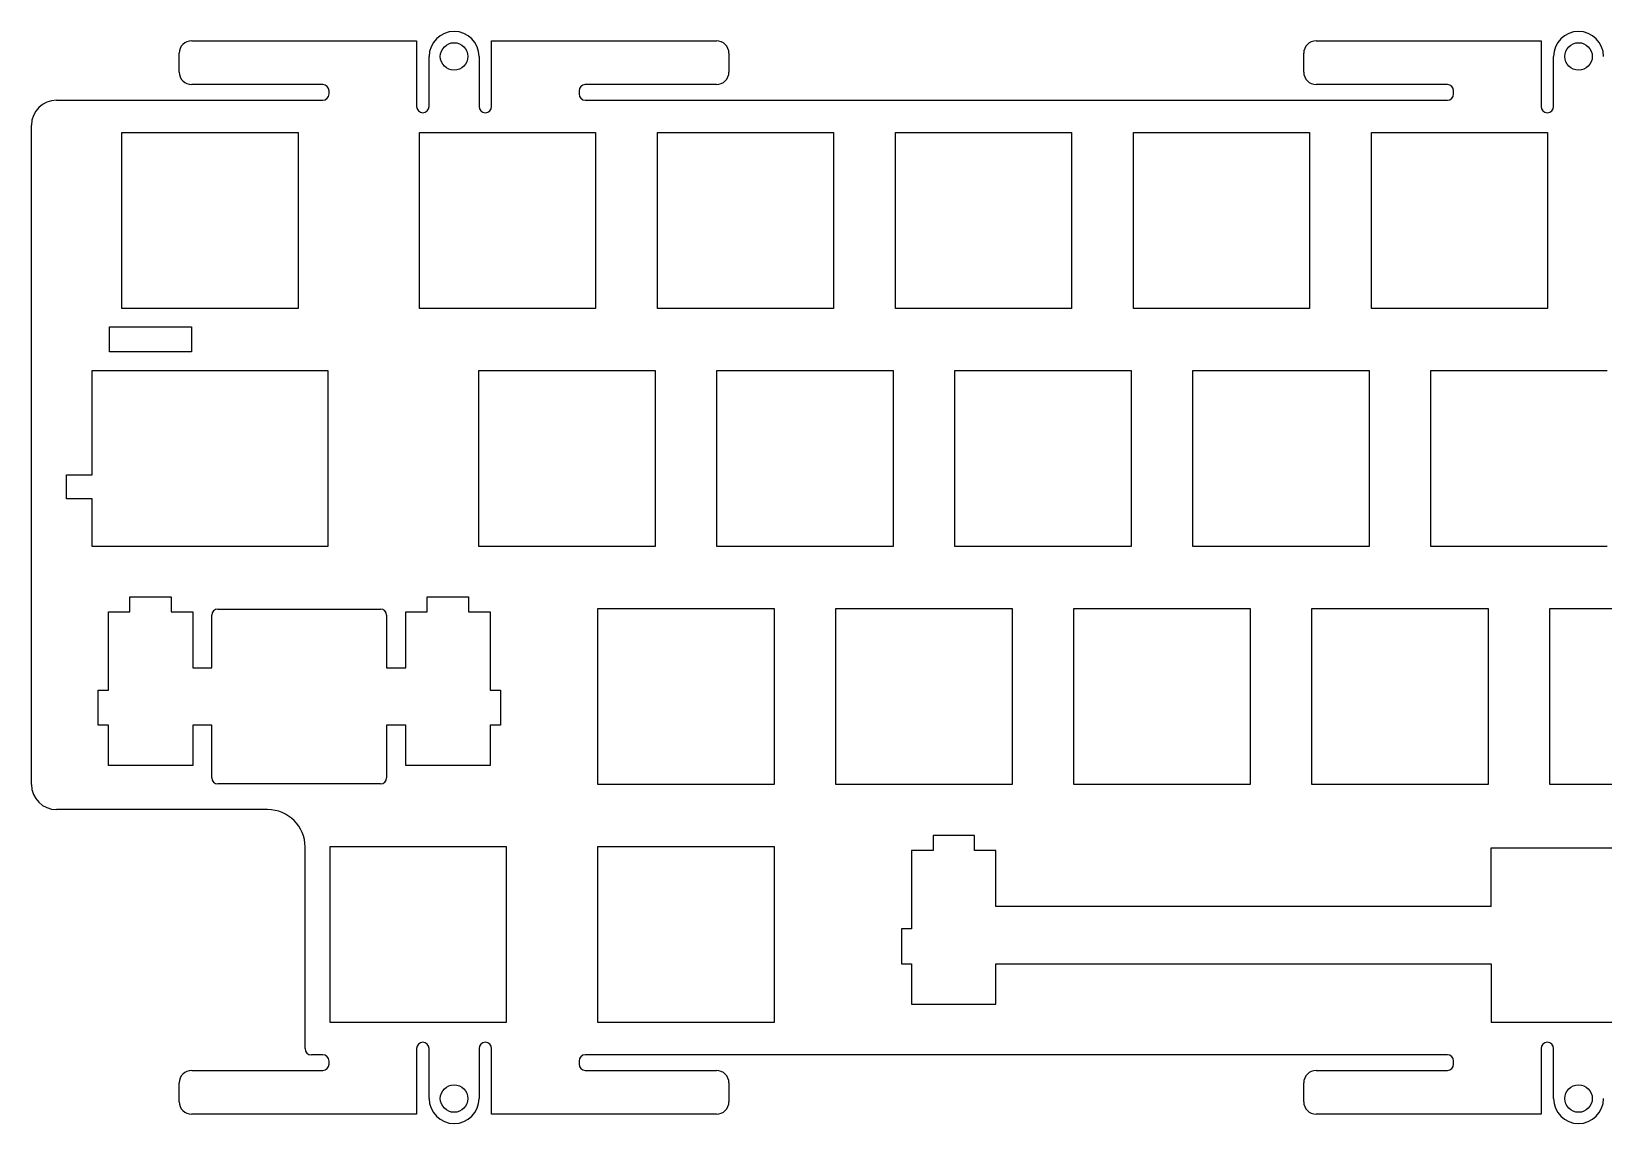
# Model space of a CAD drawing. Header units: millimetres. Extents: x -125 to 123, y 139 to 227.
# Drawn here: x -124.8 to 1, y 139.3 to 226.7 of the extents above; entities that cross this region are included whole.
import ezdxf

# ---------------------------------------------------------------- set-up
doc = ezdxf.new("R2010")
doc.units = ezdxf.units.MM
for name, color, linetype in [('Shape5614', 7, 'CONTINUOUS'), ('Shape5615', 7, 'CONTINUOUS'), ('Shape5617', 7, 'CONTINUOUS'), ('Shape5618', 7, 'CONTINUOUS'), ('Shape5655', 7, 'CONTINUOUS'), ('Shape5656', 7, 'CONTINUOUS'), ('Shape5657', 7, 'CONTINUOUS'), ('Shape5658', 7, 'CONTINUOUS'), ('Shape5659', 7, 'CONTINUOUS'), ('Shape5660', 7, 'CONTINUOUS'), ('Shape5661', 7, 'CONTINUOUS'), ('Shape5662', 7, 'CONTINUOUS'), ('Shape5663', 7, 'CONTINUOUS'), ('Shape5664', 7, 'CONTINUOUS'), ('Shape5665', 7, 'CONTINUOUS'), ('Shape5666', 7, 'CONTINUOUS'), ('Shape5667', 7, 'CONTINUOUS'), ('Shape5668', 7, 'CONTINUOUS'), ('Shape5669', 7, 'CONTINUOUS'), ('Shape5670', 7, 'CONTINUOUS'), ('Shape5671', 7, 'CONTINUOUS'), ('Shape5672', 7, 'CONTINUOUS'), ('Shape5673', 7, 'CONTINUOUS'), ('Shape5674', 7, 'CONTINUOUS'), ('Shape5675', 7, 'CONTINUOUS'), ('Shape5676', 7, 'CONTINUOUS'), ('Shape5677', 7, 'CONTINUOUS'), ('Shape5678', 7, 'CONTINUOUS'), ('Shape5679', 7, 'CONTINUOUS'), ('Shape5680', 7, 'CONTINUOUS'), ('Shape5681', 7, 'CONTINUOUS'), ('Shape5682', 7, 'CONTINUOUS'), ('Shape5683', 7, 'CONTINUOUS'), ('Shape5684', 7, 'CONTINUOUS'), ('Shape5685', 7, 'CONTINUOUS'), ('Shape5686', 7, 'CONTINUOUS'), ('Shape5687', 7, 'CONTINUOUS'), ('Shape5688', 7, 'CONTINUOUS'), ('Shape5689', 7, 'CONTINUOUS'), ('Shape5690', 7, 'CONTINUOUS'), ('Shape5691', 7, 'CONTINUOUS'), ('Shape5692', 7, 'CONTINUOUS'), ('Shape5693', 7, 'CONTINUOUS'), ('Shape5694', 7, 'CONTINUOUS'), ('Shape5695', 7, 'CONTINUOUS'), ('Shape5696', 7, 'CONTINUOUS'), ('Shape5697', 7, 'CONTINUOUS'), ('Shape5698', 7, 'CONTINUOUS'), ('Shape5699', 7, 'CONTINUOUS'), ('Shape5700', 7, 'CONTINUOUS'), ('Shape5701', 7, 'CONTINUOUS'), ('Shape5702', 7, 'CONTINUOUS'), ('Shape5703', 7, 'CONTINUOUS'), ('Shape5704', 7, 'CONTINUOUS'), ('Shape5705', 7, 'CONTINUOUS'), ('Shape5706', 7, 'CONTINUOUS'), ('Shape5707', 7, 'CONTINUOUS'), ('Shape5708', 7, 'CONTINUOUS'), ('Shape5709', 7, 'CONTINUOUS'), ('Shape5710', 7, 'CONTINUOUS'), ('Shape5711', 7, 'CONTINUOUS'), ('Shape5712', 7, 'CONTINUOUS'), ('Shape5713', 7, 'CONTINUOUS'), ('Shape5714', 7, 'CONTINUOUS'), ('Shape5715', 7, 'CONTINUOUS'), ('Shape5716', 7, 'CONTINUOUS'), ('Shape5717', 7, 'CONTINUOUS'), ('Shape5718', 7, 'CONTINUOUS'), ('Shape5719', 7, 'CONTINUOUS'), ('Shape5720', 7, 'CONTINUOUS'), ('Shape5721', 7, 'CONTINUOUS'), ('Shape5722', 7, 'CONTINUOUS'), ('Shape5723', 7, 'CONTINUOUS'), ('Shape5724', 7, 'CONTINUOUS'), ('Shape5725', 7, 'CONTINUOUS'), ('Shape5726', 7, 'CONTINUOUS'), ('Shape5727', 7, 'CONTINUOUS'), ('Shape5728', 7, 'CONTINUOUS'), ('Shape5729', 7, 'CONTINUOUS'), ('Shape5730', 7, 'CONTINUOUS'), ('Shape5731', 7, 'CONTINUOUS'), ('Shape5732', 7, 'CONTINUOUS'), ('Shape5733', 7, 'CONTINUOUS'), ('Shape5734', 7, 'CONTINUOUS'), ('Shape5735', 7, 'CONTINUOUS'), ('Shape5779', 7, 'CONTINUOUS'), ('Shape5780', 7, 'CONTINUOUS'), ('Shape5781', 7, 'CONTINUOUS'), ('Shape5782', 7, 'CONTINUOUS'), ('Shape5783', 7, 'CONTINUOUS'), ('Shape5784', 7, 'CONTINUOUS'), ('Shape5785', 7, 'CONTINUOUS'), ('Shape5786', 7, 'CONTINUOUS'), ('Shape5787', 7, 'CONTINUOUS'), ('Shape5788', 7, 'CONTINUOUS'), ('Shape5789', 7, 'CONTINUOUS'), ('Shape5790', 7, 'CONTINUOUS'), ('Shape6041', 7, 'CONTINUOUS'), ('Shape6042', 7, 'CONTINUOUS'), ('Shape6043', 7, 'CONTINUOUS'), ('Shape6044', 7, 'CONTINUOUS'), ('Shape6058', 7, 'CONTINUOUS'), ('Shape6059', 7, 'CONTINUOUS'), ('Shape6060', 7, 'CONTINUOUS'), ('Shape6061', 7, 'CONTINUOUS'), ('Shape6062', 7, 'CONTINUOUS'), ('Shape6063', 7, 'CONTINUOUS'), ('Shape6064', 7, 'CONTINUOUS'), ('Shape6065', 7, 'CONTINUOUS'), ('Shape6066', 7, 'CONTINUOUS'), ('Shape6067', 7, 'CONTINUOUS'), ('Shape6068', 7, 'CONTINUOUS'), ('Shape6069', 7, 'CONTINUOUS'), ('Shape6070', 7, 'CONTINUOUS'), ('Shape6071', 7, 'CONTINUOUS'), ('Shape6072', 7, 'CONTINUOUS'), ('Shape6075', 7, 'CONTINUOUS'), ('Shape6076', 7, 'CONTINUOUS'), ('Shape6079', 7, 'CONTINUOUS'), ('Shape6081', 7, 'CONTINUOUS'), ('Shape6082', 7, 'CONTINUOUS'), ('Shape6083', 7, 'CONTINUOUS'), ('Shape6084', 7, 'CONTINUOUS'), ('Shape6085', 7, 'CONTINUOUS'), ('Shape6086', 7, 'CONTINUOUS'), ('Shape6087', 7, 'CONTINUOUS'), ('Shape6088', 7, 'CONTINUOUS'), ('Shape6089', 7, 'CONTINUOUS'), ('Shape6110', 7, 'CONTINUOUS'), ('Shape6111', 7, 'CONTINUOUS'), ('Shape6113', 7, 'CONTINUOUS'), ('Shape6114', 7, 'CONTINUOUS'), ('Shape6115', 7, 'CONTINUOUS'), ('Shape6116', 7, 'CONTINUOUS'), ('Shape6117', 7, 'CONTINUOUS'), ('Shape6118', 7, 'CONTINUOUS'), ('Shape6119', 7, 'CONTINUOUS'), ('Shape6120', 7, 'CONTINUOUS'), ('Shape6121', 7, 'CONTINUOUS'), ('Shape6122', 7, 'CONTINUOUS'), ('Shape6123', 7, 'CONTINUOUS'), ('Shape6124', 7, 'CONTINUOUS'), ('Shape6125', 7, 'CONTINUOUS'), ('Shape6126', 7, 'CONTINUOUS'), ('Shape6127', 7, 'CONTINUOUS'), ('Shape6128', 7, 'CONTINUOUS'), ('Shape6129', 7, 'CONTINUOUS'), ('Shape6130', 7, 'CONTINUOUS'), ('Shape6131', 7, 'CONTINUOUS'), ('Shape6132', 7, 'CONTINUOUS'), ('Shape6133', 7, 'CONTINUOUS'), ('Shape6134', 7, 'CONTINUOUS'), ('Shape6135', 7, 'CONTINUOUS'), ('Shape6136', 7, 'CONTINUOUS'), ('Shape6137', 7, 'CONTINUOUS'), ('Shape6138', 7, 'CONTINUOUS'), ('Shape6139', 7, 'CONTINUOUS'), ('Shape6140', 7, 'CONTINUOUS'), ('Shape6141', 7, 'CONTINUOUS'), ('Shape6142', 7, 'CONTINUOUS'), ('Shape6143', 7, 'CONTINUOUS'), ('Shape6144', 7, 'CONTINUOUS'), ('Shape6145', 7, 'CONTINUOUS'), ('Shape6166', 7, 'CONTINUOUS'), ('Shape6167', 7, 'CONTINUOUS'), ('Shape6168', 7, 'CONTINUOUS'), ('Shape6169', 7, 'CONTINUOUS'), ('Shape6170', 7, 'CONTINUOUS'), ('Shape6171', 7, 'CONTINUOUS'), ('Shape6172', 7, 'CONTINUOUS'), ('Shape6173', 7, 'CONTINUOUS'), ('Shape6174', 7, 'CONTINUOUS'), ('Shape6175', 7, 'CONTINUOUS'), ('Shape6176', 7, 'CONTINUOUS'), ('Shape6177', 7, 'CONTINUOUS'), ('Shape6178', 7, 'CONTINUOUS'), ('Shape6179', 7, 'CONTINUOUS'), ('Shape6180', 7, 'CONTINUOUS'), ('Shape6181', 7, 'CONTINUOUS'), ('Shape6182', 7, 'CONTINUOUS'), ('Shape6184', 7, 'CONTINUOUS'), ('Shape6185', 7, 'CONTINUOUS'), ('Shape6206', 7, 'CONTINUOUS'), ('Shape6207', 7, 'CONTINUOUS'), ('Shape6208', 7, 'CONTINUOUS'), ('Shape6209', 7, 'CONTINUOUS'), ('Shape6210', 7, 'CONTINUOUS'), ('Shape6211', 7, 'CONTINUOUS'), ('Shape6212', 7, 'CONTINUOUS'), ('Shape6213', 7, 'CONTINUOUS'), ('Shape6214', 7, 'CONTINUOUS'), ('Shape6215', 7, 'CONTINUOUS'), ('Shape6216', 7, 'CONTINUOUS'), ('Shape6217', 7, 'CONTINUOUS'), ('Shape6218', 7, 'CONTINUOUS'), ('Shape6219', 7, 'CONTINUOUS'), ('Shape6220', 7, 'CONTINUOUS'), ('Shape6221', 7, 'CONTINUOUS'), ('Shape6222', 7, 'CONTINUOUS'), ('Shape6223', 7, 'CONTINUOUS'), ('Shape6224', 7, 'CONTINUOUS'), ('Shape6225', 7, 'CONTINUOUS'), ('Shape6226', 7, 'CONTINUOUS'), ('Shape6227', 7, 'CONTINUOUS'), ('Shape6228', 7, 'CONTINUOUS'), ('Shape6229', 7, 'CONTINUOUS'), ('Shape6230', 7, 'CONTINUOUS'), ('Shape6231', 7, 'CONTINUOUS'), ('Shape6232', 7, 'CONTINUOUS'), ('Shape6233', 7, 'CONTINUOUS'), ('Shape6234', 7, 'CONTINUOUS'), ('Shape6235', 7, 'CONTINUOUS'), ('Shape6236', 7, 'CONTINUOUS'), ('Shape6237', 7, 'CONTINUOUS'), ('Shape6238', 7, 'CONTINUOUS'), ('Shape6239', 7, 'CONTINUOUS'), ('Shape6240', 7, 'CONTINUOUS'), ('Shape6241', 7, 'CONTINUOUS'), ('Shape6242', 7, 'CONTINUOUS'), ('Shape6243', 7, 'CONTINUOUS'), ('Shape6244', 7, 'CONTINUOUS'), ('Shape6245', 7, 'CONTINUOUS'), ('Shape6246', 7, 'CONTINUOUS'), ('Shape6247', 7, 'CONTINUOUS'), ('Shape6248', 7, 'CONTINUOUS'), ('Shape6249', 7, 'CONTINUOUS')]:
    doc.layers.add(name, color=color, linetype=linetype)

msp = doc.modelspace()

# ---------------------------------------------------------------- linework, layer by layer
at = {"layer": 'Shape5614'}
msp.add_circle((-0.99101, 224.692), 1.1, dxfattribs=at)
at = {"layer": 'Shape5615'}
msp.add_circle((-90.991, 224.692), 1.1, dxfattribs=at)
at = {"layer": 'Shape5617'}
msp.add_circle((-0.99101, 141.294), 1.1, dxfattribs=at)
at = {"layer": 'Shape5618'}
msp.add_circle((-90.991, 141.294), 1.1, dxfattribs=at)
at = {"layer": 'Shape5655'}
msp.add_arc((-0.99101, 141.294), 2, 180, 0, dxfattribs=at)
at = {"layer": 'Shape5656'}
msp.add_line((-2.99101, 141.294), (-2.99101, 145.294), dxfattribs=at)
at = {"layer": 'Shape5657'}
msp.add_arc((-3.49101, 145.294), 0.5, 0, 180, dxfattribs=at)
at = {"layer": 'Shape5658'}
msp.add_line((-3.99101, 145.294), (-3.99101, 140.044), dxfattribs=at)
at = {"layer": 'Shape5659'}
msp.add_line((-3.99101, 140.044), (-21.991, 140.044), dxfattribs=at)
at = {"layer": 'Shape5660'}
msp.add_arc((-21.991, 141.044), 1, 180, -90, dxfattribs=at)
at = {"layer": 'Shape5661'}
msp.add_line((-22.991, 141.044), (-22.991, 142.544), dxfattribs=at)
at = {"layer": 'Shape5662'}
msp.add_arc((-21.991, 142.544), 1, 90, 180, dxfattribs=at)
at = {"layer": 'Shape5663'}
msp.add_line((-21.991, 143.544), (-11.491, 143.544), dxfattribs=at)
at = {"layer": 'Shape5664'}
msp.add_arc((-11.491, 144.044), 0.5, -90, 0, dxfattribs=at)
at = {"layer": 'Shape5665'}
msp.add_line((-10.991, 144.044), (-10.991, 144.293), dxfattribs=at)
at = {"layer": 'Shape5666'}
msp.add_arc((-11.491, 144.293), 0.5, 0, 90, dxfattribs=at)
at = {"layer": 'Shape5667'}
msp.add_line((-11.491, 144.793), (-80.491, 144.793), dxfattribs=at)
at = {"layer": 'Shape5668'}
msp.add_arc((-80.491, 144.293), 0.5, 90, 180, dxfattribs=at)
at = {"layer": 'Shape5669'}
msp.add_line((-80.991, 144.293), (-80.991, 144.044), dxfattribs=at)
at = {"layer": 'Shape5670'}
msp.add_arc((-80.491, 144.044), 0.5, 180, -90, dxfattribs=at)
at = {"layer": 'Shape5671'}
msp.add_line((-80.491, 143.544), (-69.991, 143.544), dxfattribs=at)
at = {"layer": 'Shape5672'}
msp.add_arc((-69.991, 142.544), 1, 0, 90, dxfattribs=at)
at = {"layer": 'Shape5673'}
msp.add_line((-68.991, 142.544), (-68.991, 141.044), dxfattribs=at)
at = {"layer": 'Shape5674'}
msp.add_arc((-69.991, 141.044), 1, -90, 0, dxfattribs=at)
at = {"layer": 'Shape5675'}
msp.add_line((-69.991, 140.044), (-87.991, 140.044), dxfattribs=at)
at = {"layer": 'Shape5676'}
msp.add_line((-87.991, 140.044), (-87.991, 145.294), dxfattribs=at)
at = {"layer": 'Shape5677'}
msp.add_arc((-88.491, 145.294), 0.5, 0, 180, dxfattribs=at)
at = {"layer": 'Shape5678'}
msp.add_line((-88.991, 145.294), (-88.991, 141.294), dxfattribs=at)
at = {"layer": 'Shape5679'}
msp.add_arc((-90.991, 141.294), 2, 180, 0, dxfattribs=at)
at = {"layer": 'Shape5680'}
msp.add_line((-92.991, 141.294), (-92.991, 145.294), dxfattribs=at)
at = {"layer": 'Shape5681'}
msp.add_arc((-93.491, 145.294), 0.5, 0, 180, dxfattribs=at)
at = {"layer": 'Shape5682'}
msp.add_line((-93.991, 145.294), (-93.991, 140.044), dxfattribs=at)
at = {"layer": 'Shape5683'}
msp.add_line((-93.991, 140.044), (-111.991, 140.044), dxfattribs=at)
at = {"layer": 'Shape5684'}
msp.add_arc((-111.991, 141.044), 1, 180, -90, dxfattribs=at)
at = {"layer": 'Shape5685'}
msp.add_line((-112.991, 141.044), (-112.991, 142.544), dxfattribs=at)
at = {"layer": 'Shape5686'}
msp.add_arc((-111.991, 142.544), 1, 90, 180, dxfattribs=at)
at = {"layer": 'Shape5687'}
msp.add_line((-111.991, 143.544), (-101.491, 143.544), dxfattribs=at)
at = {"layer": 'Shape5688'}
msp.add_arc((-101.491, 144.044), 0.5, -90, 0, dxfattribs=at)
at = {"layer": 'Shape5689'}
msp.add_line((-100.991, 144.044), (-100.991, 144.293), dxfattribs=at)
at = {"layer": 'Shape5690'}
msp.add_arc((-101.491, 144.293), 0.5, 0, 90, dxfattribs=at)
at = {"layer": 'Shape5691'}
msp.add_line((-101.491, 144.793), (-102.41, 144.793), dxfattribs=at)
at = {"layer": 'Shape5692'}
msp.add_arc((-102.41, 145.293), 0.5, 180, -90, dxfattribs=at)
at = {"layer": 'Shape5693'}
msp.add_line((-102.91, 145.293), (-102.91, 161.418), dxfattribs=at)
at = {"layer": 'Shape5694'}
msp.add_arc((-105.91, 161.418), 3, 0, 90, dxfattribs=at)
at = {"layer": 'Shape5695'}
msp.add_line((-105.91, 164.418), (-122.816, 164.418), dxfattribs=at)
at = {"layer": 'Shape5696'}
msp.add_arc((-122.816, 166.418), 2, 180, -90, dxfattribs=at)
at = {"layer": 'Shape5697'}
msp.add_line((-124.816, 166.418), (-124.816, 219.193), dxfattribs=at)
at = {"layer": 'Shape5698'}
msp.add_arc((-122.816, 219.193), 2, 90, 180, dxfattribs=at)
at = {"layer": 'Shape5699'}
msp.add_line((-122.816, 221.193), (-101.491, 221.193), dxfattribs=at)
at = {"layer": 'Shape5700'}
msp.add_arc((-101.491, 221.693), 0.5, -90, 0, dxfattribs=at)
at = {"layer": 'Shape5701'}
msp.add_line((-100.991, 221.693), (-100.991, 221.942), dxfattribs=at)
at = {"layer": 'Shape5702'}
msp.add_arc((-101.491, 221.942), 0.5, 0, 90, dxfattribs=at)
at = {"layer": 'Shape5703'}
msp.add_line((-101.491, 222.442), (-111.991, 222.442), dxfattribs=at)
at = {"layer": 'Shape5704'}
msp.add_arc((-111.991, 223.442), 1, 180, -90, dxfattribs=at)
at = {"layer": 'Shape5705'}
msp.add_line((-112.991, 223.442), (-112.991, 224.942), dxfattribs=at)
at = {"layer": 'Shape5706'}
msp.add_arc((-111.991, 224.942), 1, 90, 180, dxfattribs=at)
at = {"layer": 'Shape5707'}
msp.add_line((-111.991, 225.942), (-93.991, 225.942), dxfattribs=at)
at = {"layer": 'Shape5708'}
msp.add_line((-93.991, 225.942), (-93.991, 220.692), dxfattribs=at)
at = {"layer": 'Shape5709'}
msp.add_arc((-93.491, 220.692), 0.5, 180, 0, dxfattribs=at)
at = {"layer": 'Shape5710'}
msp.add_line((-92.991, 220.692), (-92.991, 224.692), dxfattribs=at)
at = {"layer": 'Shape5711'}
msp.add_arc((-90.991, 224.692), 2, 0, 180, dxfattribs=at)
at = {"layer": 'Shape5712'}
msp.add_line((-88.991, 224.692), (-88.991, 220.692), dxfattribs=at)
at = {"layer": 'Shape5713'}
msp.add_arc((-88.491, 220.692), 0.5, 180, 0, dxfattribs=at)
at = {"layer": 'Shape5714'}
msp.add_line((-87.991, 220.692), (-87.991, 225.942), dxfattribs=at)
at = {"layer": 'Shape5715'}
msp.add_line((-87.991, 225.942), (-69.991, 225.942), dxfattribs=at)
at = {"layer": 'Shape5716'}
msp.add_arc((-69.991, 224.942), 1, 0, 90, dxfattribs=at)
at = {"layer": 'Shape5717'}
msp.add_line((-68.991, 224.942), (-68.991, 223.442), dxfattribs=at)
at = {"layer": 'Shape5718'}
msp.add_arc((-69.991, 223.442), 1, -90, 0, dxfattribs=at)
at = {"layer": 'Shape5719'}
msp.add_line((-69.991, 222.442), (-80.491, 222.442), dxfattribs=at)
at = {"layer": 'Shape5720'}
msp.add_arc((-80.491, 221.942), 0.5, 90, 180, dxfattribs=at)
at = {"layer": 'Shape5721'}
msp.add_line((-80.991, 221.942), (-80.991, 221.693), dxfattribs=at)
at = {"layer": 'Shape5722'}
msp.add_arc((-80.491, 221.693), 0.5, 180, -90, dxfattribs=at)
at = {"layer": 'Shape5723'}
msp.add_line((-80.491, 221.193), (-11.491, 221.193), dxfattribs=at)
at = {"layer": 'Shape5724'}
msp.add_arc((-11.491, 221.693), 0.5, -90, 0, dxfattribs=at)
at = {"layer": 'Shape5725'}
msp.add_line((-10.991, 221.693), (-10.991, 221.942), dxfattribs=at)
at = {"layer": 'Shape5726'}
msp.add_arc((-11.491, 221.942), 0.5, 0, 90, dxfattribs=at)
at = {"layer": 'Shape5727'}
msp.add_line((-11.491, 222.442), (-21.991, 222.442), dxfattribs=at)
at = {"layer": 'Shape5728'}
msp.add_arc((-21.991, 223.442), 1, 180, -90, dxfattribs=at)
at = {"layer": 'Shape5729'}
msp.add_line((-22.991, 223.442), (-22.991, 224.942), dxfattribs=at)
at = {"layer": 'Shape5730'}
msp.add_arc((-21.991, 224.942), 1, 90, 180, dxfattribs=at)
at = {"layer": 'Shape5731'}
msp.add_line((-21.991, 225.942), (-3.99101, 225.942), dxfattribs=at)
at = {"layer": 'Shape5732'}
msp.add_line((-3.99101, 225.942), (-3.99101, 220.692), dxfattribs=at)
at = {"layer": 'Shape5733'}
msp.add_arc((-3.49101, 220.692), 0.5, 180, 0, dxfattribs=at)
at = {"layer": 'Shape5734'}
msp.add_line((-2.99101, 220.692), (-2.99101, 224.692), dxfattribs=at)
at = {"layer": 'Shape5735'}
msp.add_arc((-0.99101, 224.692), 2, 0, 180, dxfattribs=at)
at = {"layer": 'Shape5779'}
msp.add_line((-112.003, 203.043), (-112.003, 201.043), dxfattribs=at)
at = {"layer": 'Shape5780'}
msp.add_line((-112.003, 201.043), (-118.579, 201.043), dxfattribs=at)
at = {"layer": 'Shape5781'}
msp.add_line((-118.579, 201.043), (-118.579, 203.043), dxfattribs=at)
at = {"layer": 'Shape5782'}
msp.add_line((-118.579, 203.043), (-112.003, 203.043), dxfattribs=at)
at = {"layer": 'Shape5783'}
msp.add_line((-100.91, 161.468), (-86.8098, 161.468), dxfattribs=at)
at = {"layer": 'Shape5784'}
msp.add_line((-86.8098, 161.468), (-86.8098, 147.368), dxfattribs=at)
at = {"layer": 'Shape5785'}
msp.add_line((-86.8098, 147.368), (-100.91, 147.368), dxfattribs=at)
at = {"layer": 'Shape5786'}
msp.add_line((-100.91, 147.368), (-100.91, 161.468), dxfattribs=at)
at = {"layer": 'Shape5787'}
msp.add_line((-117.579, 218.618), (-103.479, 218.618), dxfattribs=at)
at = {"layer": 'Shape5788'}
msp.add_line((-103.479, 218.618), (-103.479, 204.518), dxfattribs=at)
at = {"layer": 'Shape5789'}
msp.add_line((-103.479, 204.518), (-117.579, 204.518), dxfattribs=at)
at = {"layer": 'Shape5790'}
msp.add_line((-117.579, 204.518), (-117.579, 218.618), dxfattribs=at)
at = {"layer": 'Shape6041'}
msp.add_line((-65.3785, 161.468), (-65.3785, 147.368), dxfattribs=at)
at = {"layer": 'Shape6042'}
msp.add_line((-65.3785, 147.368), (-79.4785, 147.368), dxfattribs=at)
at = {"layer": 'Shape6043'}
msp.add_line((-79.4785, 147.368), (-79.4785, 161.468), dxfattribs=at)
at = {"layer": 'Shape6044'}
msp.add_line((-79.4785, 161.468), (-65.3785, 161.468), dxfattribs=at)
at = {"layer": 'Shape6058'}
msp.add_line((-7.99091, 156.669), (-47.6178, 156.669), dxfattribs=at)
at = {"layer": 'Shape6059'}
msp.add_line((-47.6178, 156.669), (-47.6178, 161.139), dxfattribs=at)
at = {"layer": 'Shape6060'}
msp.add_line((-47.6178, 161.139), (-49.3433, 161.139), dxfattribs=at)
at = {"layer": 'Shape6061'}
msp.add_line((-49.3433, 161.139), (-49.3433, 162.34), dxfattribs=at)
at = {"layer": 'Shape6062'}
msp.add_line((-49.3433, 162.34), (-52.6439, 162.34), dxfattribs=at)
at = {"layer": 'Shape6063'}
msp.add_line((-52.6439, 162.34), (-52.6439, 161.139), dxfattribs=at)
at = {"layer": 'Shape6064'}
msp.add_line((-52.6439, 161.139), (-54.3675, 161.139), dxfattribs=at)
at = {"layer": 'Shape6065'}
msp.add_line((-54.3675, 161.139), (-54.3675, 154.869), dxfattribs=at)
at = {"layer": 'Shape6066'}
msp.add_line((-54.3675, 154.869), (-55.193, 154.869), dxfattribs=at)
at = {"layer": 'Shape6067'}
msp.add_line((-55.193, 154.869), (-55.193, 152.069), dxfattribs=at)
at = {"layer": 'Shape6068'}
msp.add_line((-55.193, 152.069), (-54.3675, 152.069), dxfattribs=at)
at = {"layer": 'Shape6069'}
msp.add_line((-54.3675, 152.069), (-54.3675, 148.839), dxfattribs=at)
at = {"layer": 'Shape6070'}
msp.add_line((-54.3675, 148.839), (-47.6178, 148.839), dxfattribs=at)
at = {"layer": 'Shape6071'}
msp.add_line((-47.6178, 148.839), (-47.6178, 152.069), dxfattribs=at)
at = {"layer": 'Shape6072'}
msp.add_line((-47.6178, 152.069), (-7.99091, 152.069), dxfattribs=at)
at = {"layer": 'Shape6075'}
msp.add_line((-7.99091, 156.669), (-7.99091, 161.369), dxfattribs=at)
at = {"layer": 'Shape6076'}
msp.add_line((-7.99091, 161.369), (6.00889, 161.369), dxfattribs=at)
at = {"layer": 'Shape6079'}
msp.add_line((6.00889, 147.368), (-7.99091, 147.368), dxfattribs=at)
at = {"layer": 'Shape6081'}
msp.add_line((-7.99091, 152.069), (-7.99092, 147.368), dxfattribs=at)
at = {"layer": 'Shape6082'}
msp.add_line((-119.96, 191.2), (-119.96, 199.568), dxfattribs=at)
at = {"layer": 'Shape6083'}
msp.add_line((-119.96, 199.568), (-101.097, 199.568), dxfattribs=at)
at = {"layer": 'Shape6084'}
msp.add_line((-101.097, 199.568), (-101.097, 185.468), dxfattribs=at)
at = {"layer": 'Shape6085'}
msp.add_line((-101.097, 185.468), (-119.96, 185.468), dxfattribs=at)
at = {"layer": 'Shape6086'}
msp.add_line((-119.96, 185.468), (-119.96, 189.3), dxfattribs=at)
at = {"layer": 'Shape6087'}
msp.add_line((-119.96, 189.3), (-121.998, 189.3), dxfattribs=at)
at = {"layer": 'Shape6088'}
msp.add_line((-121.998, 189.3), (-121.998, 191.2), dxfattribs=at)
at = {"layer": 'Shape6089'}
msp.add_line((-121.998, 191.2), (-119.96, 191.2), dxfattribs=at)
at = {"layer": 'Shape6110'}
msp.add_line((-12.804, 185.468), (-12.804, 199.568), dxfattribs=at)
at = {"layer": 'Shape6111'}
msp.add_line((-12.804, 199.568), (1.29699, 199.568), dxfattribs=at)
at = {"layer": 'Shape6113'}
msp.add_line((1.29699, 185.468), (-12.804, 185.468), dxfattribs=at)
at = {"layer": 'Shape6114'}
msp.add_line((-31.854, 199.568), (-17.754, 199.568), dxfattribs=at)
at = {"layer": 'Shape6115'}
msp.add_line((-17.754, 199.568), (-17.754, 185.468), dxfattribs=at)
at = {"layer": 'Shape6116'}
msp.add_line((-17.754, 185.468), (-31.854, 185.468), dxfattribs=at)
at = {"layer": 'Shape6117'}
msp.add_line((-31.854, 185.468), (-31.854, 199.568), dxfattribs=at)
at = {"layer": 'Shape6118'}
msp.add_line((-50.9035, 185.468), (-50.9035, 199.568), dxfattribs=at)
at = {"layer": 'Shape6119'}
msp.add_line((-50.9035, 199.568), (-36.804, 199.568), dxfattribs=at)
at = {"layer": 'Shape6120'}
msp.add_line((-36.804, 199.568), (-36.804, 185.468), dxfattribs=at)
at = {"layer": 'Shape6121'}
msp.add_line((-36.804, 185.468), (-50.9035, 185.468), dxfattribs=at)
at = {"layer": 'Shape6122'}
msp.add_line((-69.9535, 185.468), (-69.9535, 199.568), dxfattribs=at)
at = {"layer": 'Shape6123'}
msp.add_line((-69.9535, 199.568), (-55.8535, 199.568), dxfattribs=at)
at = {"layer": 'Shape6124'}
msp.add_line((-55.8535, 199.568), (-55.8535, 185.468), dxfattribs=at)
at = {"layer": 'Shape6125'}
msp.add_line((-55.8535, 185.468), (-69.9535, 185.468), dxfattribs=at)
at = {"layer": 'Shape6126'}
msp.add_line((-89.0035, 185.468), (-89.0035, 199.568), dxfattribs=at)
at = {"layer": 'Shape6127'}
msp.add_line((-89.0035, 199.568), (-74.9035, 199.568), dxfattribs=at)
at = {"layer": 'Shape6128'}
msp.add_line((-74.9035, 199.568), (-74.9035, 185.468), dxfattribs=at)
at = {"layer": 'Shape6129'}
msp.add_line((-74.9035, 185.468), (-89.0035, 185.468), dxfattribs=at)
at = {"layer": 'Shape6130'}
msp.add_line((-93.766, 218.618), (-79.666, 218.618), dxfattribs=at)
at = {"layer": 'Shape6131'}
msp.add_line((-79.666, 218.618), (-79.666, 204.518), dxfattribs=at)
at = {"layer": 'Shape6132'}
msp.add_line((-79.666, 204.518), (-93.766, 204.518), dxfattribs=at)
at = {"layer": 'Shape6133'}
msp.add_line((-93.766, 204.518), (-93.766, 218.618), dxfattribs=at)
at = {"layer": 'Shape6134'}
msp.add_line((-74.716, 218.618), (-60.616, 218.618), dxfattribs=at)
at = {"layer": 'Shape6135'}
msp.add_line((-60.616, 218.618), (-60.616, 204.518), dxfattribs=at)
at = {"layer": 'Shape6136'}
msp.add_line((-60.616, 204.518), (-74.716, 204.518), dxfattribs=at)
at = {"layer": 'Shape6137'}
msp.add_line((-74.716, 204.518), (-74.716, 218.618), dxfattribs=at)
at = {"layer": 'Shape6138'}
msp.add_line((-36.616, 218.618), (-22.516, 218.618), dxfattribs=at)
at = {"layer": 'Shape6139'}
msp.add_line((-22.516, 218.618), (-22.516, 204.518), dxfattribs=at)
at = {"layer": 'Shape6140'}
msp.add_line((-22.516, 204.518), (-36.616, 204.518), dxfattribs=at)
at = {"layer": 'Shape6141'}
msp.add_line((-36.616, 204.518), (-36.616, 218.618), dxfattribs=at)
at = {"layer": 'Shape6142'}
msp.add_line((-17.566, 218.618), (-3.46601, 218.618), dxfattribs=at)
at = {"layer": 'Shape6143'}
msp.add_line((-3.46601, 218.618), (-3.46601, 204.518), dxfattribs=at)
at = {"layer": 'Shape6144'}
msp.add_line((-3.46601, 204.518), (-17.566, 204.518), dxfattribs=at)
at = {"layer": 'Shape6145'}
msp.add_line((-17.566, 204.518), (-17.566, 218.618), dxfattribs=at)
at = {"layer": 'Shape6166'}
msp.add_line((-79.4785, 180.518), (-65.3785, 180.518), dxfattribs=at)
at = {"layer": 'Shape6167'}
msp.add_line((-65.3785, 180.518), (-65.3785, 166.418), dxfattribs=at)
at = {"layer": 'Shape6168'}
msp.add_line((-65.3785, 166.418), (-79.4785, 166.418), dxfattribs=at)
at = {"layer": 'Shape6169'}
msp.add_line((-79.4785, 166.418), (-79.4785, 180.518), dxfattribs=at)
at = {"layer": 'Shape6170'}
msp.add_line((-60.4285, 180.518), (-46.3285, 180.518), dxfattribs=at)
at = {"layer": 'Shape6171'}
msp.add_line((-46.3285, 180.518), (-46.3285, 166.418), dxfattribs=at)
at = {"layer": 'Shape6172'}
msp.add_line((-46.3285, 166.418), (-60.4285, 166.418), dxfattribs=at)
at = {"layer": 'Shape6173'}
msp.add_line((-60.4285, 166.418), (-60.4285, 180.518), dxfattribs=at)
at = {"layer": 'Shape6174'}
msp.add_line((-41.379, 180.518), (-27.279, 180.518), dxfattribs=at)
at = {"layer": 'Shape6175'}
msp.add_line((-27.279, 180.518), (-27.279, 166.418), dxfattribs=at)
at = {"layer": 'Shape6176'}
msp.add_line((-27.279, 166.418), (-41.379, 166.418), dxfattribs=at)
at = {"layer": 'Shape6177'}
msp.add_line((-41.379, 166.418), (-41.379, 180.518), dxfattribs=at)
at = {"layer": 'Shape6178'}
msp.add_line((-22.329, 180.518), (-8.22901, 180.518), dxfattribs=at)
at = {"layer": 'Shape6179'}
msp.add_line((-8.22901, 180.518), (-8.22901, 166.418), dxfattribs=at)
at = {"layer": 'Shape6180'}
msp.add_line((-8.22901, 166.418), (-22.329, 166.418), dxfattribs=at)
at = {"layer": 'Shape6181'}
msp.add_line((-22.329, 166.418), (-22.329, 180.518), dxfattribs=at)
at = {"layer": 'Shape6182'}
msp.add_line((-3.27901, 180.518), (10.821, 180.518), dxfattribs=at)
at = {"layer": 'Shape6184'}
msp.add_line((10.821, 166.418), (-3.27901, 166.418), dxfattribs=at)
at = {"layer": 'Shape6185'}
msp.add_line((-3.27901, 166.418), (-3.27901, 180.518), dxfattribs=at)
at = {"layer": 'Shape6206'}
msp.add_line((-55.666, 218.618), (-41.566, 218.618), dxfattribs=at)
at = {"layer": 'Shape6207'}
msp.add_line((-41.566, 218.618), (-41.566, 204.518), dxfattribs=at)
at = {"layer": 'Shape6208'}
msp.add_line((-41.566, 204.518), (-55.666, 204.518), dxfattribs=at)
at = {"layer": 'Shape6209'}
msp.add_line((-55.666, 204.518), (-55.666, 218.618), dxfattribs=at)
at = {"layer": 'Shape6210'}
msp.add_line((-110.385, 166.968), (-110.385, 171.167), dxfattribs=at)
at = {"layer": 'Shape6211'}
msp.add_arc((-109.885, 166.968), 0.5, 180, -90, dxfattribs=at)
at = {"layer": 'Shape6212'}
msp.add_line((-110.385, 171.167), (-111.911, 171.167), dxfattribs=at)
at = {"layer": 'Shape6213'}
msp.add_line((-111.911, 171.167), (-111.911, 167.938), dxfattribs=at)
at = {"layer": 'Shape6214'}
msp.add_line((-111.911, 167.938), (-118.66, 167.938), dxfattribs=at)
at = {"layer": 'Shape6215'}
msp.add_line((-118.66, 167.938), (-118.66, 171.167), dxfattribs=at)
at = {"layer": 'Shape6216'}
msp.add_line((-118.66, 171.167), (-119.486, 171.167), dxfattribs=at)
at = {"layer": 'Shape6217'}
msp.add_line((-119.486, 171.167), (-119.486, 173.967), dxfattribs=at)
at = {"layer": 'Shape6218'}
msp.add_line((-119.486, 173.967), (-118.66, 173.967), dxfattribs=at)
at = {"layer": 'Shape6219'}
msp.add_line((-118.66, 173.967), (-118.66, 180.238), dxfattribs=at)
at = {"layer": 'Shape6220'}
msp.add_line((-118.66, 180.238), (-116.935, 180.238), dxfattribs=at)
at = {"layer": 'Shape6221'}
msp.add_line((-116.935, 180.238), (-116.935, 181.438), dxfattribs=at)
at = {"layer": 'Shape6222'}
msp.add_line((-116.935, 181.438), (-113.636, 181.438), dxfattribs=at)
at = {"layer": 'Shape6223'}
msp.add_line((-113.636, 181.438), (-113.636, 180.238), dxfattribs=at)
at = {"layer": 'Shape6224'}
msp.add_line((-113.636, 180.238), (-111.911, 180.238), dxfattribs=at)
at = {"layer": 'Shape6225'}
msp.add_line((-111.911, 180.238), (-111.911, 175.769), dxfattribs=at)
at = {"layer": 'Shape6226'}
msp.add_line((-111.911, 175.769), (-110.385, 175.769), dxfattribs=at)
at = {"layer": 'Shape6227'}
msp.add_line((-110.385, 175.769), (-110.385, 179.968), dxfattribs=at)
at = {"layer": 'Shape6228'}
msp.add_line((-109.885, 180.468), (-96.8859, 180.468), dxfattribs=at)
at = {"layer": 'Shape6229'}
msp.add_arc((-109.885, 179.968), 0.5, 90, 180, dxfattribs=at)
at = {"layer": 'Shape6230'}
msp.add_line((-96.3859, 179.968), (-96.3859, 175.769), dxfattribs=at)
at = {"layer": 'Shape6231'}
msp.add_arc((-96.8859, 179.968), 0.5, 0, 90, dxfattribs=at)
at = {"layer": 'Shape6232'}
msp.add_line((-96.3859, 175.769), (-94.8602, 175.769), dxfattribs=at)
at = {"layer": 'Shape6233'}
msp.add_line((-94.8602, 175.769), (-94.8602, 180.238), dxfattribs=at)
at = {"layer": 'Shape6234'}
msp.add_line((-94.8602, 180.238), (-93.1365, 180.238), dxfattribs=at)
at = {"layer": 'Shape6235'}
msp.add_line((-93.1365, 180.238), (-93.1365, 181.438), dxfattribs=at)
at = {"layer": 'Shape6236'}
msp.add_line((-93.1365, 181.438), (-89.8359, 181.438), dxfattribs=at)
at = {"layer": 'Shape6237'}
msp.add_line((-89.8359, 181.438), (-89.8359, 180.238), dxfattribs=at)
at = {"layer": 'Shape6238'}
msp.add_line((-89.8359, 180.238), (-88.1108, 180.238), dxfattribs=at)
at = {"layer": 'Shape6239'}
msp.add_line((-88.1108, 180.238), (-88.1108, 173.967), dxfattribs=at)
at = {"layer": 'Shape6240'}
msp.add_line((-88.1108, 173.967), (-87.2853, 173.967), dxfattribs=at)
at = {"layer": 'Shape6241'}
msp.add_line((-87.2853, 173.967), (-87.2853, 171.167), dxfattribs=at)
at = {"layer": 'Shape6242'}
msp.add_line((-87.2853, 171.167), (-88.1108, 171.167), dxfattribs=at)
at = {"layer": 'Shape6243'}
msp.add_line((-88.1108, 171.167), (-88.1108, 167.938), dxfattribs=at)
at = {"layer": 'Shape6244'}
msp.add_line((-88.1108, 167.938), (-94.8602, 167.938), dxfattribs=at)
at = {"layer": 'Shape6245'}
msp.add_line((-94.8602, 167.938), (-94.8602, 171.167), dxfattribs=at)
at = {"layer": 'Shape6246'}
msp.add_line((-94.8602, 171.167), (-96.3859, 171.167), dxfattribs=at)
at = {"layer": 'Shape6247'}
msp.add_line((-96.3859, 171.167), (-96.3859, 166.968), dxfattribs=at)
at = {"layer": 'Shape6248'}
msp.add_arc((-96.8859, 166.968), 0.5, -90, 0, dxfattribs=at)
at = {"layer": 'Shape6249'}
msp.add_line((-96.8859, 166.468), (-109.885, 166.468), dxfattribs=at)

doc.saveas('drawing.dxf')
